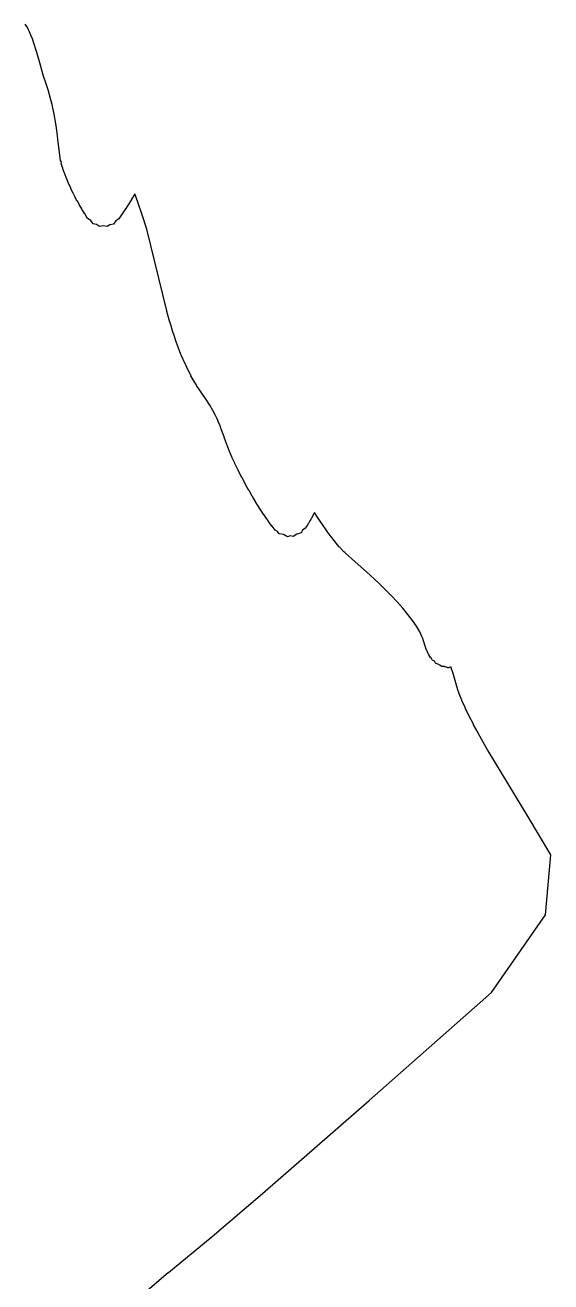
# Model space of a CAD drawing. Extents: x 69.66 to 79.46, y -104.86 to -98.08.
# Drawn here: x 72.904 to 73.356, y -100.262 to -99.181 of the extents above; entities that cross this region are included whole.
import ezdxf

# ---------------------------------------------------------------- set-up
doc = ezdxf.new("R2010")
doc.units = 0
doc.layers.add('BLACK', color=7, linetype='CONTINUOUS')

msp = doc.modelspace()

# ---------------------------------------------------------------- linework, layer by layer
at = {"layer": 'BLACK', "linetype": 'CONTINUOUS'}
for p, q in [((72.9045, -99.181), (72.9038, -99.1802)), ((72.9054, -99.1824), (72.9045, -99.181)), ((72.9064, -99.1843), (72.9054, -99.1824)), ((72.9076, -99.1867), (72.9064, -99.1843)), ((72.9088, -99.1896), (72.9076, -99.1867)), ((72.91, -99.1928), (72.9088, -99.1896)), ((72.9112, -99.1964), (72.91, -99.1928)), ((72.9138, -99.2046), (72.9112, -99.1964)), ((72.9163, -99.2134), (72.9138, -99.2046)), ((72.9163, -99.2135), (72.9163, -99.2134)), ((72.9163, -99.2134), (72.9163, -99.2134)), ((72.919, -99.2227), (72.9163, -99.2135)), ((72.9192, -99.2229), (72.919, -99.2227)), ((72.9191, -99.223), (72.9192, -99.2229)), ((72.9221, -99.2323), (72.9191, -99.223)), ((72.9221, -99.2324), (72.9221, -99.2323)), ((72.9221, -99.2323), (72.9221, -99.2323)), ((72.9235, -99.2367), (72.9221, -99.2324)), ((72.9247, -99.2409), (72.9235, -99.2367)), ((72.9259, -99.2451), (72.9247, -99.2409)), ((72.9269, -99.2491), (72.9259, -99.2451)), ((72.9286, -99.2574), (72.9269, -99.2491)), ((72.9301, -99.2656), (72.9286, -99.2574)), ((72.9313, -99.2737), (72.9301, -99.2656)), ((72.9323, -99.2817), (72.9313, -99.2737)), ((72.9343, -99.2973), (72.9323, -99.2817)), ((72.9349, -99.2984), (72.9343, -99.2973)), ((72.9348, -99.2998), (72.9349, -99.2984)), ((72.9353, -99.3017), (72.9348, -99.2998)), ((72.9355, -99.3019), (72.9353, -99.3017)), ((72.9354, -99.3021), (72.9355, -99.3019)), ((72.9361, -99.304), (72.9354, -99.3021)), ((72.9362, -99.3042), (72.9361, -99.304)), ((72.9362, -99.3045), (72.9362, -99.3042)), ((72.9376, -99.3084), (72.9362, -99.3045)), ((72.9378, -99.3086), (72.9376, -99.3084)), ((72.9378, -99.3089), (72.9378, -99.3086)), ((72.9393, -99.3128), (72.9378, -99.3089)), ((72.9395, -99.313), (72.9393, -99.3128)), ((72.9395, -99.3133), (72.9395, -99.313)), ((72.9411, -99.3171), (72.9395, -99.3133)), ((72.9413, -99.3172), (72.9411, -99.3171)), ((72.9413, -99.3175), (72.9413, -99.3172)), ((72.943, -99.3212), (72.9413, -99.3175)), ((72.9431, -99.3213), (72.943, -99.3212)), ((72.9431, -99.3215), (72.9431, -99.3213)), ((72.9449, -99.3251), (72.9431, -99.3215)), ((72.945, -99.3252), (72.9449, -99.3251)), ((72.945, -99.3254), (72.945, -99.3252)), ((72.9468, -99.3288), (72.945, -99.3254)), ((72.9981, -99.3261), (72.995, -99.3312)), ((73.0007, -99.3331), (72.9981, -99.3261)), ((72.9469, -99.3289), (72.9468, -99.3288)), ((72.9469, -99.3291), (72.9469, -99.3289)), ((72.9486, -99.3323), (72.9469, -99.3291)), ((72.9487, -99.3324), (72.9486, -99.3323)), ((72.9488, -99.3325), (72.9487, -99.3324)), ((72.9504, -99.3355), (72.9488, -99.3325)), ((72.9505, -99.3355), (72.9504, -99.3355)), ((72.9505, -99.3357), (72.9505, -99.3355)), ((72.9521, -99.3384), (72.9505, -99.3357)), ((72.9948, -99.3314), (72.9897, -99.3394)), ((72.9949, -99.3313), (72.9948, -99.3314)), ((72.995, -99.3312), (72.9949, -99.3313)), ((73.0044, -99.344), (73.0007, -99.3331)), ((72.9522, -99.3385), (72.9521, -99.3384)), ((72.9522, -99.3386), (72.9522, -99.3385)), ((72.9549, -99.343), (72.9522, -99.3386)), ((72.955, -99.3431), (72.9549, -99.343)), ((72.9551, -99.3434), (72.955, -99.3431)), ((72.9575, -99.3472), (72.9551, -99.3434)), ((72.9603, -99.3491), (72.9575, -99.3472)), ((72.9844, -99.3475), (72.9816, -99.3493)), ((72.9896, -99.3397), (72.9844, -99.3475)), ((72.9897, -99.3394), (72.9896, -99.3395)), ((72.9896, -99.3395), (72.9896, -99.3397)), ((73.0085, -99.3566), (73.0044, -99.344)), ((72.9622, -99.3519), (72.9603, -99.3491)), ((72.9651, -99.3525), (72.9622, -99.3519)), ((72.9676, -99.3542), (72.9651, -99.3525)), ((72.9709, -99.3536), (72.9676, -99.3542)), ((72.9742, -99.3543), (72.9709, -99.3536)), ((72.9767, -99.3526), (72.9742, -99.3543)), ((72.9797, -99.3521), (72.9767, -99.3526)), ((72.9816, -99.3493), (72.9797, -99.3521)), ((73.0255, -99.4267), (73.0085, -99.3566)), ((73.0256, -99.427), (73.0255, -99.4267)), ((73.0256, -99.4273), (73.0256, -99.427)), ((73.0282, -99.4364), (73.0256, -99.4273)), ((73.0283, -99.4366), (73.0282, -99.4364)), ((73.0283, -99.4368), (73.0283, -99.4366)), ((73.031, -99.4458), (73.0283, -99.4368)), ((73.0312, -99.446), (73.031, -99.4458)), ((73.0312, -99.4463), (73.0312, -99.446)), ((73.0342, -99.4551), (73.0312, -99.4463)), ((73.0344, -99.4553), (73.0342, -99.4551)), ((73.0344, -99.4556), (73.0344, -99.4553)), ((73.0377, -99.4642), (73.0344, -99.4556)), ((73.0379, -99.4645), (73.0377, -99.4642)), ((73.0379, -99.4648), (73.0379, -99.4645)), ((73.0415, -99.473), (73.0379, -99.4648)), ((73.0418, -99.4733), (73.0415, -99.473)), ((73.0419, -99.4738), (73.0418, -99.4733)), ((73.0458, -99.4816), (73.0419, -99.4738)), ((73.0462, -99.4819), (73.0458, -99.4816)), ((73.0462, -99.4825), (73.0462, -99.4819)), ((73.0505, -99.4898), (73.0462, -99.4825)), ((73.051, -99.4901), (73.0505, -99.4898)), ((73.0511, -99.4908), (73.051, -99.4901)), ((73.0557, -99.4974), (73.0511, -99.4908)), ((73.0594, -99.503), (73.0557, -99.4974)), ((73.0625, -99.508), (73.0594, -99.503)), ((73.065, -99.5124), (73.0625, -99.508)), ((73.0671, -99.5162), (73.065, -99.5124)), ((73.0687, -99.5196), (73.0671, -99.5162)), ((73.0701, -99.5226), (73.0687, -99.5196)), ((73.0713, -99.5256), (73.0701, -99.5226)), ((73.0724, -99.5286), (73.0713, -99.5256)), ((73.0747, -99.5351), (73.0724, -99.5286)), ((73.0748, -99.5352), (73.0747, -99.5351)), ((73.0747, -99.5353), (73.0748, -99.5352)), ((73.0774, -99.5426), (73.0747, -99.5353)), ((73.0776, -99.5428), (73.0774, -99.5426)), ((73.0776, -99.5431), (73.0776, -99.5428)), ((73.0792, -99.5472), (73.0776, -99.5431)), ((73.0794, -99.5474), (73.0792, -99.5472)), ((73.0794, -99.5476), (73.0794, -99.5474)), ((73.0813, -99.5522), (73.0794, -99.5476)), ((73.0815, -99.5524), (73.0813, -99.5522)), ((73.0815, -99.5526), (73.0815, -99.5524)), ((73.0839, -99.5578), (73.0815, -99.5526)), ((73.084, -99.5579), (73.0839, -99.5578)), ((73.0841, -99.5581), (73.084, -99.5579)), ((73.0869, -99.5639), (73.0841, -99.5581)), ((73.087, -99.564), (73.0869, -99.5639)), ((73.087, -99.5642), (73.087, -99.564)), ((73.0901, -99.5701), (73.087, -99.5642)), ((73.0902, -99.5702), (73.0901, -99.5701)), ((73.0902, -99.5703), (73.0902, -99.5702)), ((73.0931, -99.5759), (73.0902, -99.5703)), ((73.0932, -99.576), (73.0931, -99.5759)), ((73.0933, -99.5761), (73.0932, -99.576)), ((73.0961, -99.5812), (73.0933, -99.5761)), ((73.0962, -99.5813), (73.0961, -99.5812)), ((73.0962, -99.5814), (73.0962, -99.5813)), ((73.099, -99.5862), (73.0962, -99.5814)), ((73.0991, -99.5863), (73.099, -99.5862)), ((73.0991, -99.5864), (73.0991, -99.5863)), ((73.1017, -99.5907), (73.0991, -99.5864)), ((73.1018, -99.5908), (73.1017, -99.5907)), ((73.1018, -99.591), (73.1018, -99.5908)), ((73.1043, -99.5949), (73.1018, -99.591)), ((73.1044, -99.595), (73.1043, -99.5949)), ((73.1044, -99.5951), (73.1044, -99.595)), ((73.1067, -99.5987), (73.1044, -99.5951)), ((73.1068, -99.5988), (73.1067, -99.5987)), ((73.1068, -99.5989), (73.1068, -99.5988)), ((73.1089, -99.6021), (73.1068, -99.5989)), ((73.109, -99.6021), (73.1089, -99.6021)), ((73.1091, -99.6023), (73.109, -99.6021)), ((73.111, -99.6051), (73.1091, -99.6023)), ((73.1111, -99.6052), (73.111, -99.6051)), ((73.1111, -99.6053), (73.1111, -99.6052)), ((73.1128, -99.6077), (73.1111, -99.6053)), ((73.1129, -99.6078), (73.1128, -99.6077)), ((73.113, -99.6079), (73.1129, -99.6078)), ((73.1144, -99.6099), (73.113, -99.6079)), ((73.1483, -99.6078), (73.1472, -99.6097)), ((73.1485, -99.6075), (73.1483, -99.6076)), ((73.1483, -99.6076), (73.1483, -99.6078)), ((73.1496, -99.6056), (73.1485, -99.6075)), ((73.1498, -99.6052), (73.1496, -99.6053)), ((73.1496, -99.6053), (73.1496, -99.6056)), ((73.1518, -99.6014), (73.1498, -99.6052)), ((73.1519, -99.6011), (73.1518, -99.6014)), ((73.1521, -99.6009), (73.1519, -99.6011)), ((73.1525, -99.6001), (73.1521, -99.6009)), ((73.156, -99.6056), (73.1525, -99.6001)), ((73.1562, -99.6057), (73.156, -99.6056)), ((73.1562, -99.606), (73.1562, -99.6057)), ((73.163, -99.6159), (73.1562, -99.606)), ((73.1145, -99.61), (73.1144, -99.6099)), ((73.1146, -99.6101), (73.1145, -99.61)), ((73.1158, -99.6118), (73.1146, -99.6101)), ((73.116, -99.6119), (73.1158, -99.6118)), ((73.116, -99.612), (73.116, -99.6119)), ((73.1177, -99.6143), (73.116, -99.612)), ((73.1179, -99.6144), (73.1177, -99.6143)), ((73.118, -99.6146), (73.1179, -99.6144)), ((73.1186, -99.6153), (73.118, -99.6146)), ((73.1207, -99.6165), (73.1186, -99.6153)), ((73.1221, -99.6185), (73.1207, -99.6165)), ((73.1259, -99.6192), (73.1221, -99.6185)), ((73.1374, -99.6187), (73.1341, -99.6209)), ((73.1411, -99.6176), (73.1374, -99.6187)), ((73.1423, -99.6154), (73.1411, -99.6176)), ((73.1443, -99.614), (73.1423, -99.6154)), ((73.1456, -99.6121), (73.1443, -99.614)), ((73.1458, -99.6118), (73.1456, -99.612)), ((73.1456, -99.612), (73.1456, -99.6121)), ((73.147, -99.6099), (73.1458, -99.6118)), ((73.1472, -99.6097), (73.147, -99.6098)), ((73.147, -99.6098), (73.147, -99.6099)), ((73.1633, -99.6161), (73.163, -99.6159)), ((73.1633, -99.6164), (73.1633, -99.6161)), ((73.1667, -99.621), (73.1633, -99.6164)), ((73.1294, -99.6211), (73.1259, -99.6192)), ((73.1317, -99.6204), (73.1294, -99.6211)), ((73.1341, -99.6209), (73.1317, -99.6204)), ((73.167, -99.6212), (73.1667, -99.621)), ((73.167, -99.6214), (73.167, -99.6212)), ((73.1704, -99.6257), (73.167, -99.6214)), ((73.1707, -99.6259), (73.1704, -99.6257)), ((73.1708, -99.6262), (73.1707, -99.6259)), ((73.1741, -99.6301), (73.1708, -99.6262)), ((73.1745, -99.6304), (73.1741, -99.6301)), ((73.1747, -99.6308), (73.1745, -99.6304)), ((73.1778, -99.6341), (73.1747, -99.6308)), ((73.1786, -99.6345), (73.1778, -99.6341)), ((73.179, -99.6353), (73.1786, -99.6345)), ((73.1874, -99.6425), (73.179, -99.6353)), ((73.1971, -99.6512), (73.1874, -99.6425)), ((73.2078, -99.6611), (73.1971, -99.6512)), ((73.2131, -99.6663), (73.2078, -99.6611)), ((73.2184, -99.6716), (73.2131, -99.6663)), ((73.2235, -99.677), (73.2184, -99.6716)), ((73.2283, -99.6825), (73.2235, -99.677)), ((73.2327, -99.6878), (73.2283, -99.6825)), ((73.2367, -99.693), (73.2327, -99.6878)), ((73.2401, -99.698), (73.2367, -99.693)), ((73.2429, -99.7028), (73.2401, -99.698)), ((73.2439, -99.7048), (73.2429, -99.7028)), ((73.2448, -99.7068), (73.2439, -99.7048)), ((73.2455, -99.7086), (73.2448, -99.7068)), ((73.2461, -99.7107), (73.2455, -99.7086)), ((73.2478, -99.7161), (73.2461, -99.7107)), ((73.2461, -99.7107), (73.2461, -99.7107)), ((73.2482, -99.7166), (73.2478, -99.7161)), ((73.2482, -99.7173), (73.2482, -99.7166)), ((73.249, -99.7193), (73.2482, -99.7173)), ((73.2495, -99.7197), (73.249, -99.7193)), ((73.2495, -99.7203), (73.2495, -99.7197)), ((73.2503, -99.7219), (73.2495, -99.7203)), ((73.2509, -99.7225), (73.2503, -99.7219)), ((73.2511, -99.7233), (73.2509, -99.7225)), ((73.2518, -99.7245), (73.2511, -99.7233)), ((73.2528, -99.7253), (73.2518, -99.7245)), ((73.2532, -99.7265), (73.2528, -99.7253)), ((73.2539, -99.7273), (73.2532, -99.7265)), ((73.2555, -99.7281), (73.2539, -99.7273)), ((73.2558, -99.7285), (73.2555, -99.7281)), ((73.2558, -99.7287), (73.2558, -99.7285)), ((73.2564, -99.7297), (73.2558, -99.7287)), ((73.2558, -99.7287), (73.2558, -99.7287)), ((73.2571, -99.7302), (73.2564, -99.7297)), ((73.2594, -99.7308), (73.2571, -99.7302)), ((73.2597, -99.7311), (73.2594, -99.7308)), ((73.2601, -99.7316), (73.2597, -99.7311)), ((73.2603, -99.7316), (73.2601, -99.7316)), ((73.2612, -99.7324), (73.2603, -99.7316)), ((73.2619, -99.7327), (73.2612, -99.7324)), ((73.2642, -99.7326), (73.2619, -99.7327)), ((73.2648, -99.7331), (73.2642, -99.7326)), ((73.2654, -99.733), (73.2648, -99.7331)), ((73.267, -99.7337), (73.2654, -99.733)), ((73.2677, -99.7337), (73.267, -99.7337)), ((73.2688, -99.7333), (73.2677, -99.7337)), ((73.269, -99.7333), (73.2688, -99.7333)), ((73.2694, -99.7331), (73.269, -99.7333)), ((73.2696, -99.733), (73.2694, -99.7331)), ((73.2716, -99.7387), (73.2696, -99.733)), ((73.2745, -99.7486), (73.2716, -99.7387)), ((73.2746, -99.7488), (73.2745, -99.7486)), ((73.2746, -99.7489), (73.2746, -99.7488)), ((73.2763, -99.7544), (73.2746, -99.7489)), ((73.2766, -99.7547), (73.2763, -99.7544)), ((73.2766, -99.7553), (73.2766, -99.7547)), ((73.2789, -99.7611), (73.2766, -99.7553)), ((73.2791, -99.7614), (73.2789, -99.7611)), ((73.2792, -99.7618), (73.2791, -99.7614)), ((73.2819, -99.768), (73.2792, -99.7618)), ((73.2821, -99.7683), (73.2819, -99.768)), ((73.2821, -99.7685), (73.2821, -99.7683)), ((73.2853, -99.7751), (73.2821, -99.7685)), ((73.2854, -99.7753), (73.2853, -99.7751)), ((73.2855, -99.7755), (73.2854, -99.7753)), ((73.289, -99.7824), (73.2855, -99.7755)), ((73.2891, -99.7825), (73.289, -99.7824)), ((73.2891, -99.7827), (73.2891, -99.7825)), ((73.293, -99.7898), (73.2891, -99.7827)), ((73.2931, -99.7899), (73.293, -99.7898)), ((73.2931, -99.7901), (73.2931, -99.7899)), ((73.3015, -99.8048), (73.2931, -99.7901)), ((73.3017, -99.805), (73.3015, -99.8048)), ((73.3017, -99.8052), (73.3017, -99.805)), ((73.3362, -99.8621), (73.3017, -99.8052)), ((73.3556, -99.8947), (73.3362, -99.8621)), ((73.351, -99.9462), (73.3556, -99.8947)), ((73.3045, -100.013), (73.351, -99.9462)), ((73.1996, -100.106), (73.3045, -100.013)), ((73.1079, -100.186), (73.1996, -100.106)), ((73.0644, -100.223), (73.1079, -100.186)), ((73.027, -100.254), (73.0644, -100.223)), ((72.989, -100.286), (73.0268, -100.254)), ((73.0268, -100.254), (73.0269, -100.254)), ((73.0269, -100.254), (73.027, -100.254))]:
    msp.add_line(p, q, dxfattribs=at)

doc.saveas('drawing.dxf')
